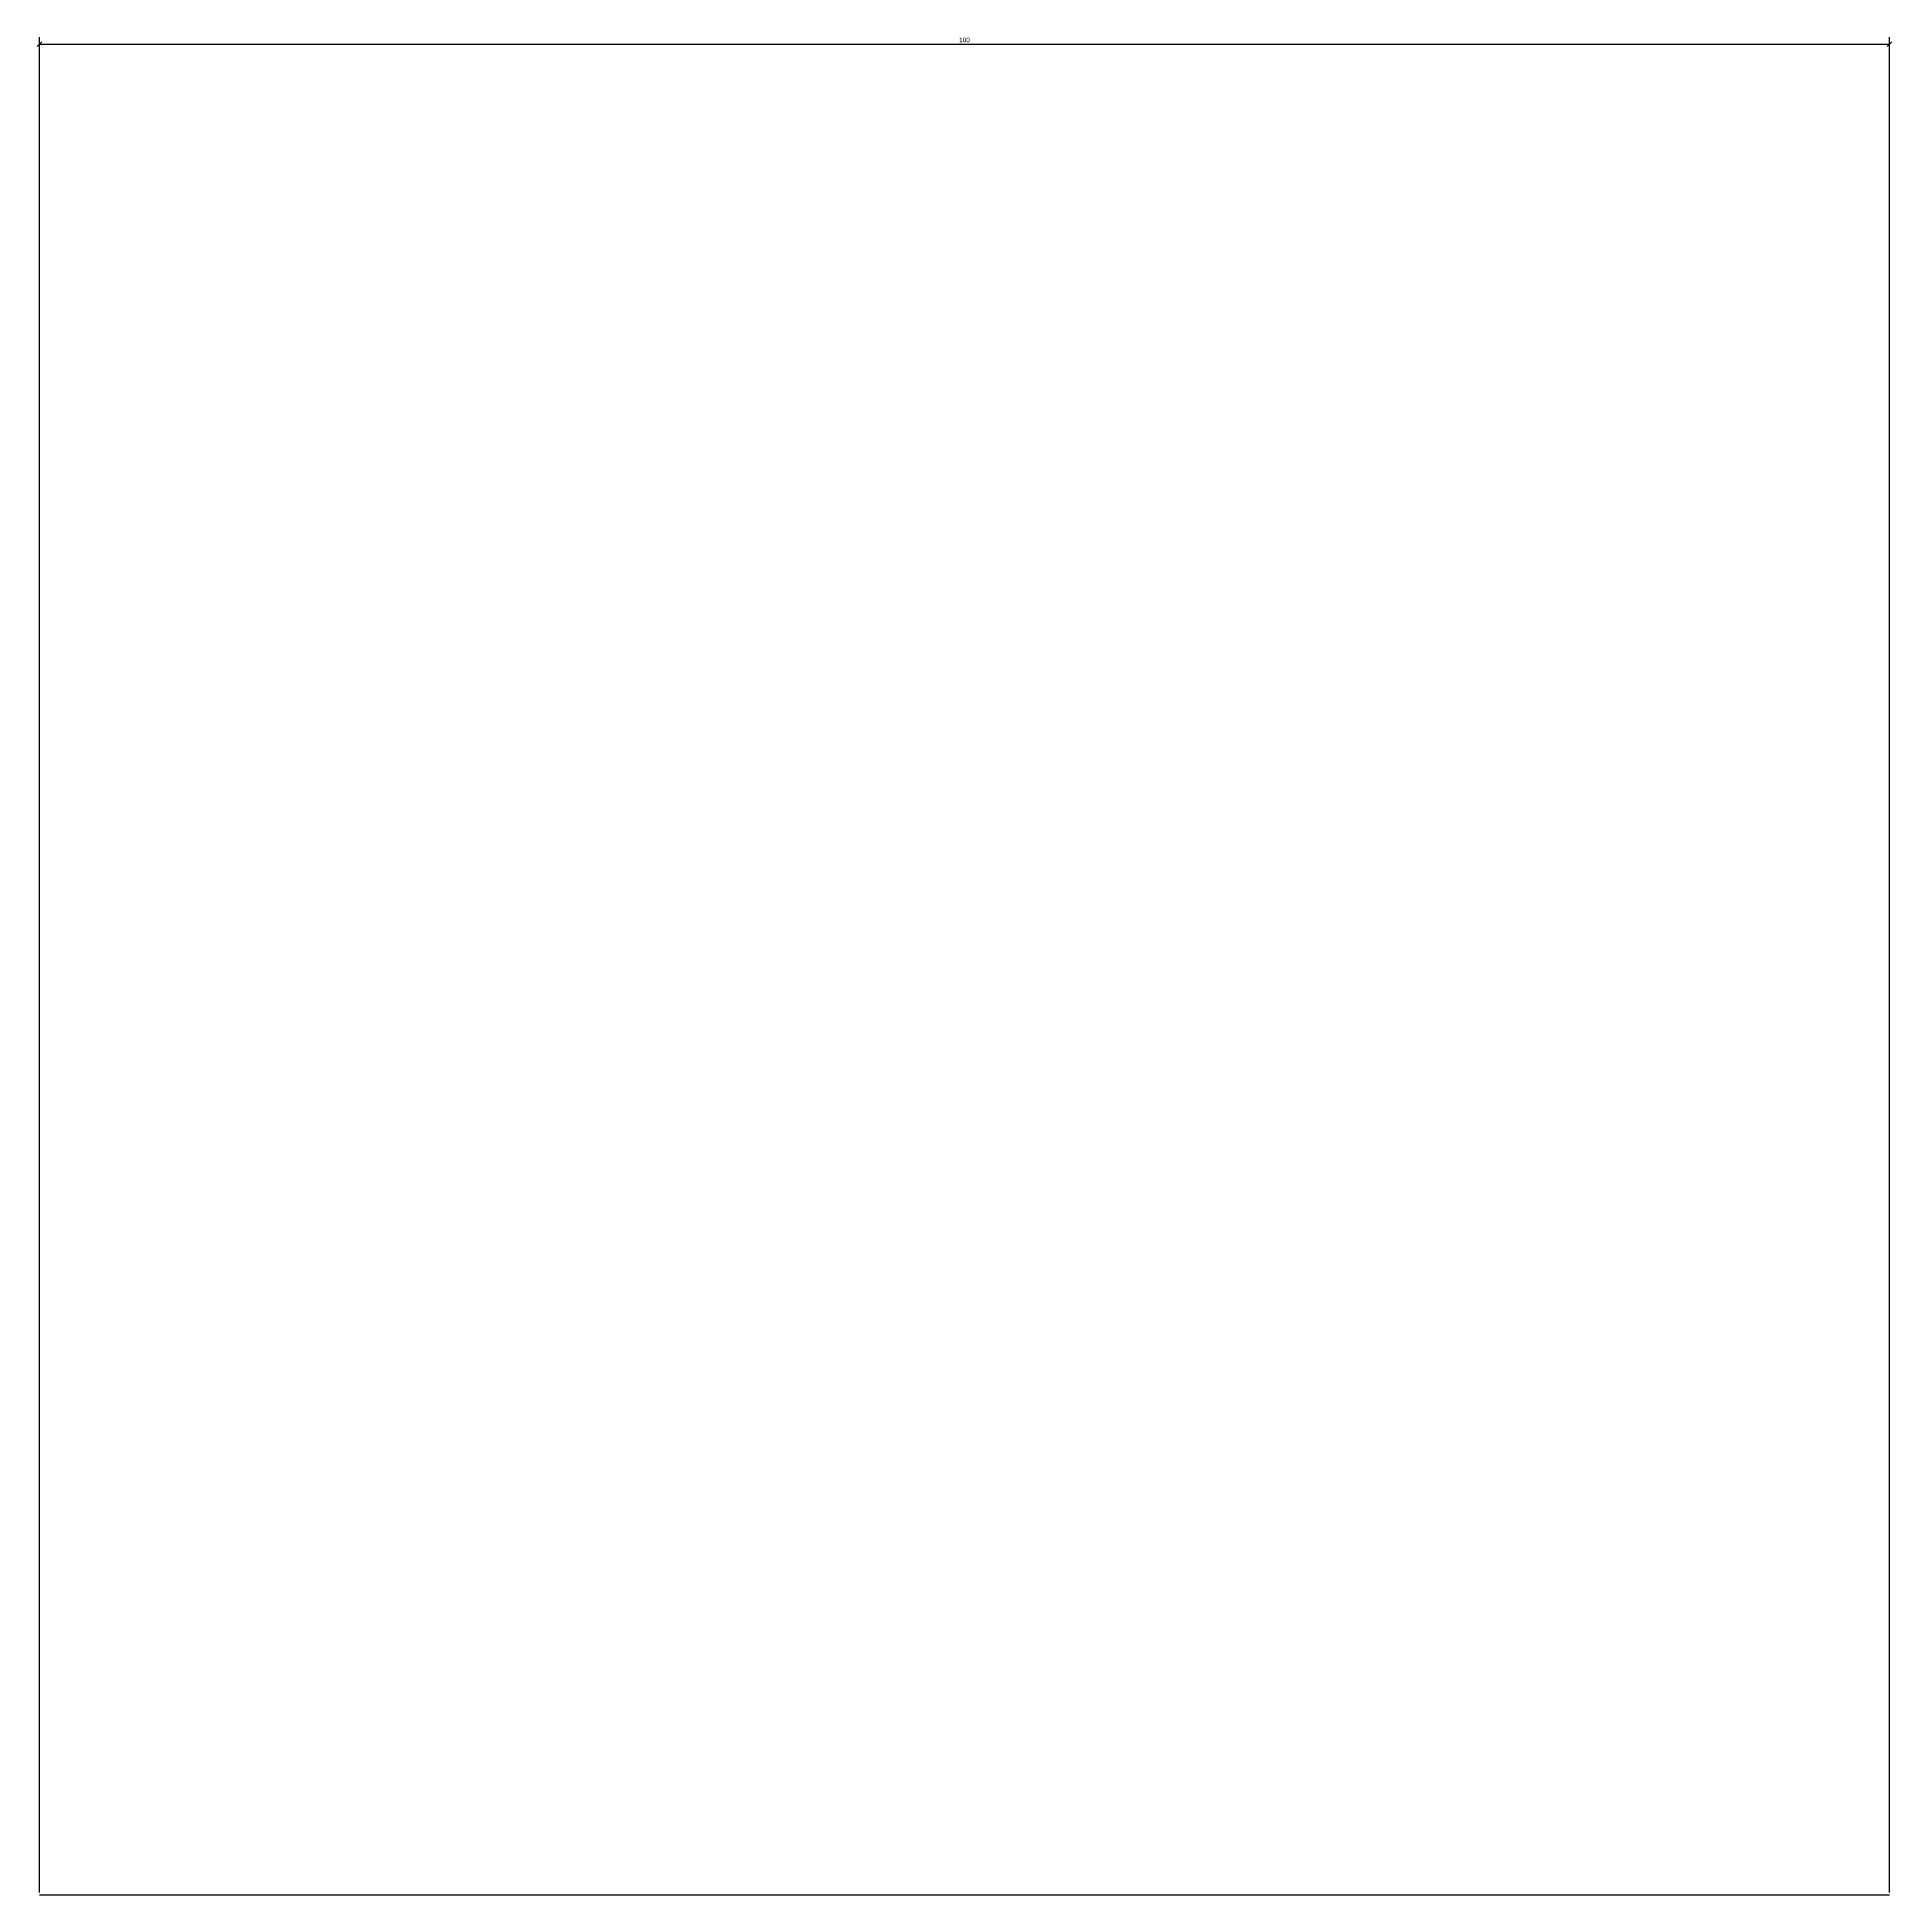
# Model space of a CAD drawing. Extents: x 0 to 1, y 0 to 1.
import ezdxf
from ezdxf.enums import TextEntityAlignment as Align

# ---------------------------------------------------------------- set-up
doc = ezdxf.new("R2010")
doc.units = 0
doc.styles.add('OpenSansCondensed-Light', font='OpenSansCondensed-Light.ttf')
doc.dimstyles.new('EZ_M_1_H25_CM', dxfattribs={"dimtxt": 0.0025, "dimasz": 0.0025, "dimexe": 0.00375, "dimexo": 0.00125, "dimgap": 0.001, "dimtad": 1, "dimlfac": 100, "dimzin": 12, "dimtsz": 0.00125, "dimcen": 2.5, "dimazin": 3, "dimtfac": 0.5, "dimtmove": 0, "dimatfit": 3})

# ---------------------------------------------------------------- blocks, each defined once
blk = doc.blocks.new('_OBLIQUE')
at = {"color": 0, "linetype": 'BYBLOCK'}
blk.add_line((-0.5, -0.5), (0.5, 0.5), dxfattribs=at)
blk = doc.blocks.new('*D1')
for p, q in [((0, 0.00125), (0, 1.00375)), ((1, 0.00125), (1, 1.00375)), ((0, 1), (1, 1))]:
    blk.add_line(p, q)
at = {"layer": 'Defpoints'}
for p in [(0, 1), (0, 0), (1, 0)]:
    blk.add_point(p, dxfattribs=at)
at = {"xscale": 0.0025, "yscale": 0.0025}
for p in [(0, 1), (1, 1)]:
    blk.add_blockref('_OBLIQUE', p, dxfattribs=at)
at = {"style": 'OpenSansCondensed-Light'}
blk.add_text('100', height=0.0025, dxfattribs=at).set_placement((0.5, 1.00225), align=Align.MIDDLE_CENTER)

msp = doc.modelspace()

# ---------------------------------------------------------------- linework, layer by layer
msp.add_line((0, 0), (1, 0))

# ---------------------------------------------------------------- dimensions: what is measured, and where the dimension line sits
dim = msp.add_linear_dim(base=(0, 1), p1=(0, 0), p2=(1, 0), dimstyle='EZ_M_1_H25_CM')
dim.commit()
dim.dimension.update_dxf_attribs({"geometry": '*D1', "text_midpoint": (0.5, 1.00225)})

doc.saveas('drawing.dxf')
